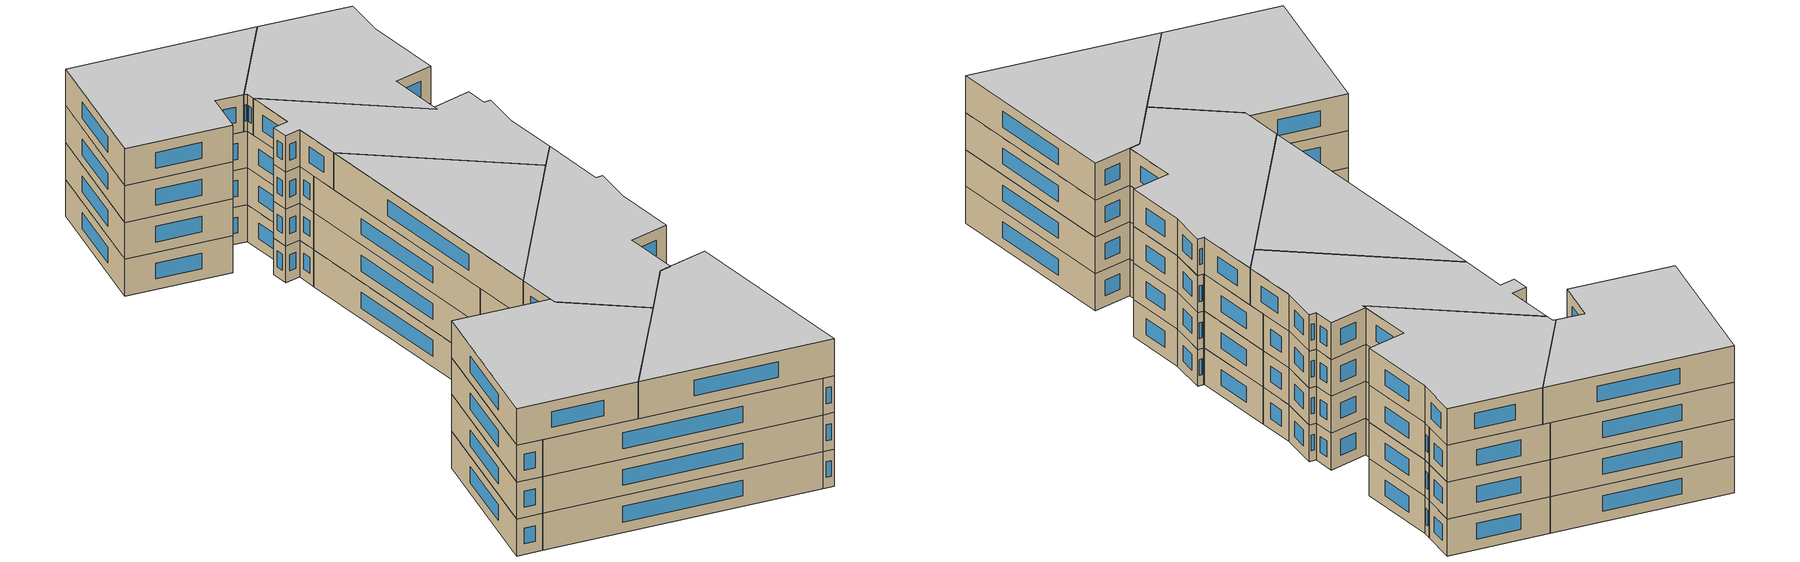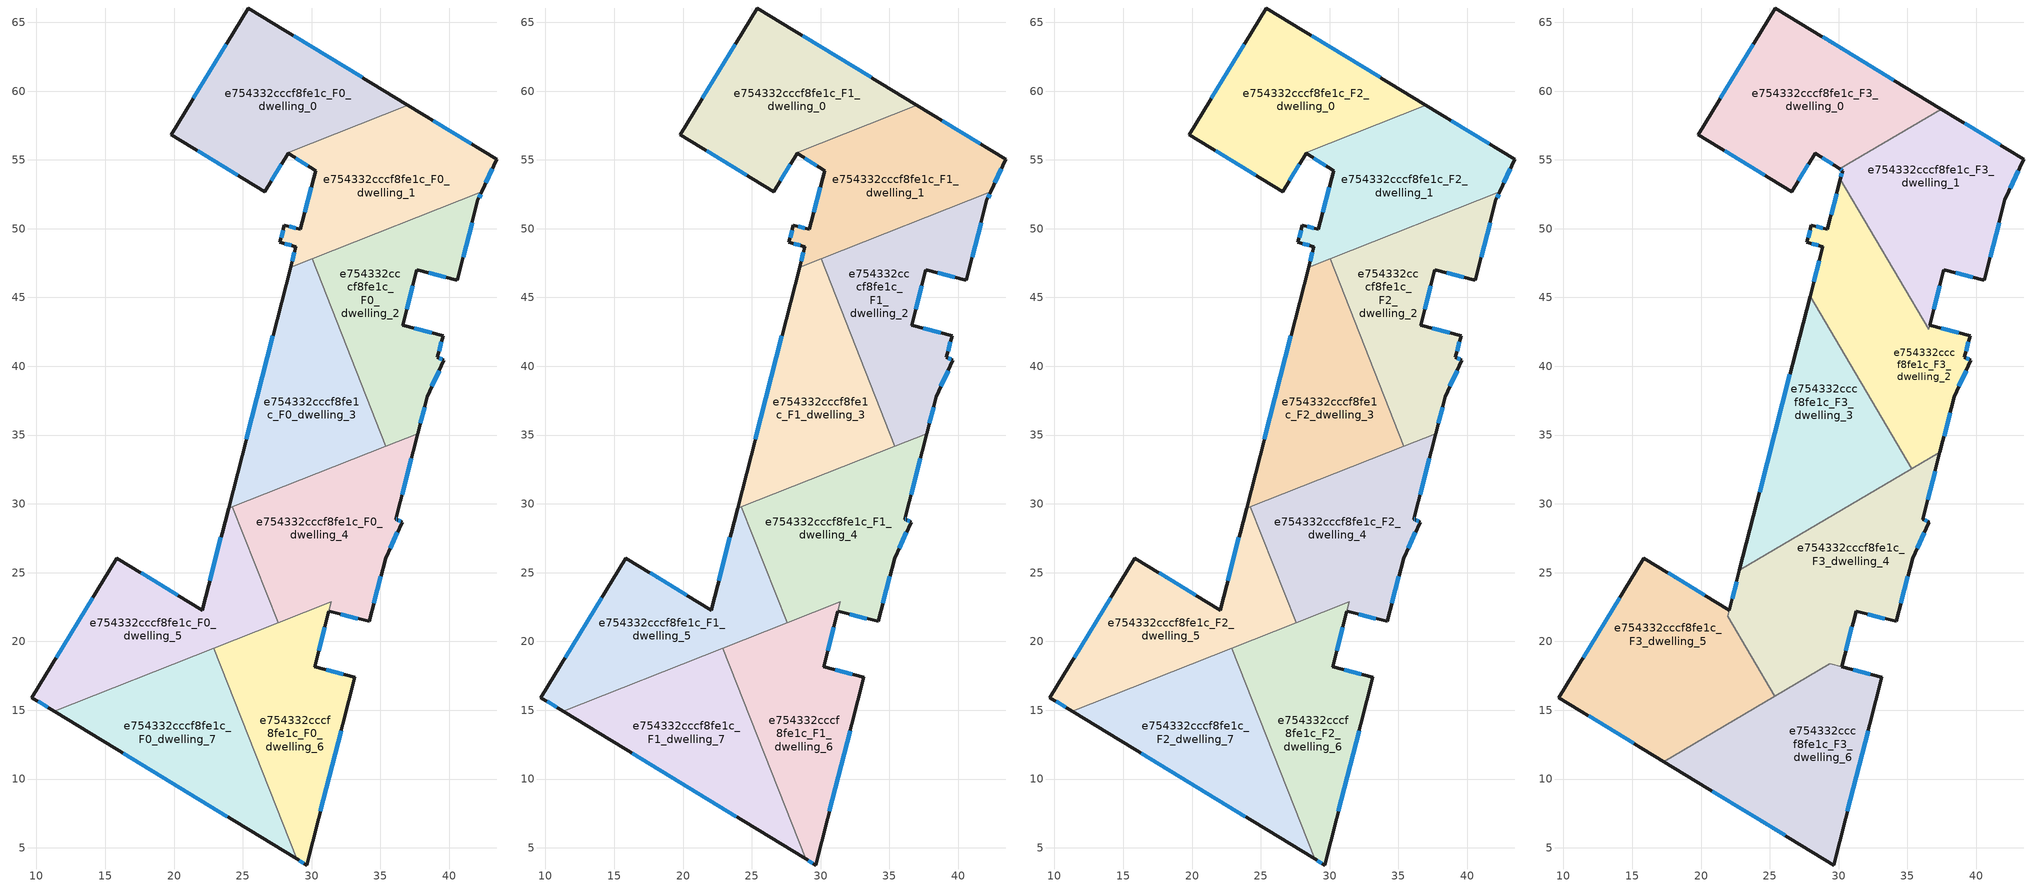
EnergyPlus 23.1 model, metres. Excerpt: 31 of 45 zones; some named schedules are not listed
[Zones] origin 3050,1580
e754332cccf8fe1c_F0_dwelling_0
 floor ground (EU_floor_Construction): 37,58.97 28.25,55.53 28.29,55.5 26.58,52.69 19.79,56.83 25.41,66.04 z0
 wall outside (EU_wall_Construction): 37,58.97 25.41,66.04 19.79,56.83 26.58,52.69 28.29,55.5 z0:3
 wall to e754332cccf8fe1c_F0_dwelling_1 (EU_wall_Construction): 28.29,55.5 28.25,55.53 37,58.97 z0:3
 window (EU_Window_Construction): 21.73,55.65 24.64,53.88 / 23.8,63.41 21.4,59.46 / 33.69,60.99 28.72,64.02 / 27.07,53.5 27.8,54.7 z0.86:2.14
e754332cccf8fe1c_F0_dwelling_1
 floor ground (EU_floor_Construction): 43.45,55.04 42.36,52.68 28.48,47.21 28.86,48.7 27.7,49 28.03,50.26 29.19,49.96 30.29,54.22 28.29,55.5 28.25,55.53 37,58.97 z0
 wall outside (EU_wall_Construction): 28.29,55.5 30.29,54.22 29.19,49.96 28.03,50.26 27.7,49 28.86,48.7 28.48,47.21 / 42.36,52.68 43.45,55.04 37,58.97 z0:3
 wall to e754332cccf8fe1c_F0_dwelling_2 (EU_wall_Construction): 30.04,47.82 42.36,52.68 z0:3
 wall to e754332cccf8fe1c_F0_dwelling_3 (EU_wall_Construction): 28.48,47.21 30.04,47.82 z0:3
 window (EU_Window_Construction): 29.97,53 29.5,51.18 / 28.86,55.13 29.72,54.59 / 41.6,56.16 38.84,57.85 / 42.67,53.36 43.14,54.37 / 28.75,48.27 28.59,47.64 / 28.03,48.91 28.53,48.79 / 27.93,49.9 27.79,49.36 / 28.85,50.04 28.36,50.17 z0.86:2.14
e754332cccf8fe1c_F0_dwelling_2
 floor ground (EU_floor_Construction): 42.36,52.68 42.09,52.09 40.59,46.25 37.66,47.01 36.62,42.99 39.55,42.24 39.14,40.66 39.61,40.44 38.4,37.78 37.71,35.11 35.41,34.2 30.04,47.83 z0
 wall outside (EU_wall_Construction): 37.71,35.11 38.4,37.78 39.61,40.44 39.14,40.66 39.55,42.24 36.62,42.99 37.66,47.01 40.59,46.25 42.09,52.09 42.36,52.68 z0:3
 wall to e754332cccf8fe1c_F0_dwelling_3 (EU_wall_Construction): 30.04,47.83 35.41,34.2 z0:3
 wall to e754332cccf8fe1c_F0_dwelling_4 (EU_wall_Construction): 35.41,34.2 37.71,35.11 z0:3
 window (EU_Window_Construction): 38.75,38.54 39.27,39.68 / 37.91,35.87 38.21,37.02 / 42.17,52.26 42.29,52.51 / 41.02,47.92 41.66,50.42 / 38.5,46.79 39.75,46.47 / 36.92,44.14 37.36,45.86 / 38.71,42.45 37.46,42.78 / 39.26,41.11 39.43,41.79 / 39.48,40.5 39.28,40.6 z0.86:2.14
e754332cccf8fe1c_F0_dwelling_3
 floor ground (EU_floor_Construction): 30.04,47.83 35.41,34.2 23.96,29.69 28.48,47.21 z0
 wall outside (EU_wall_Construction): 28.48,47.21 23.96,29.69 z0:3
 wall to e754332cccf8fe1c_F0_dwelling_5 (EU_wall_Construction): 23.96,29.69 24.24,29.8 z0:3
 wall to e754332cccf8fe1c_F0_dwelling_4 (EU_wall_Construction): 24.24,29.8 35.41,34.2 z0:3
 window (EU_Window_Construction): 27.19,42.2 25.25,34.69 z0.86:2.14
e754332cccf8fe1c_F0_dwelling_4
 floor ground (EU_floor_Construction): 37.71,35.11 36.11,28.9 36.2,28.85 36.58,28.67 35.38,26.04 34.19,21.45 31.26,22.21 31.43,22.87 27.57,21.35 24.24,29.8 z0
 wall outside (EU_wall_Construction): 31.26,22.21 34.19,21.45 35.38,26.04 36.58,28.67 36.2,28.85 36.11,28.9 37.71,35.11 z0:3
 wall to e754332cccf8fe1c_F0_dwelling_5 (EU_wall_Construction): 24.24,29.8 27.57,21.35 z0:3
 wall to e754332cccf8fe1c_F0_dwelling_6 (EU_wall_Construction): 27.57,21.35 31.43,22.87 31.26,22.21 z0:3
 window (EU_Window_Construction): 36.57,30.67 37.26,33.33 / 36.18,28.87 36.14,28.88 / 36.47,28.72 36.31,28.8 / 35.72,26.79 36.24,27.92 / 34.53,22.76 35.04,24.73 / 32.1,21.99 33.36,21.67 z0.86:2.14
e754332cccf8fe1c_F0_dwelling_5
 floor ground (EU_floor_Construction): 24.24,29.8 27.57,21.35 11.29,14.93 9.67,15.92 15.85,26.06 22.05,22.28 23.96,29.69 z0
 wall outside (EU_wall_Construction): 23.96,29.69 22.05,22.28 15.85,26.06 9.67,15.92 11.29,14.93 z0:3
 wall to e754332cccf8fe1c_F0_dwelling_7 (EU_wall_Construction): 11.29,14.93 22.87,19.5 z0:3
 wall to e754332cccf8fe1c_F0_dwelling_6 (EU_wall_Construction): 22.87,19.5 27.57,21.35 z0:3
 window (EU_Window_Construction): 10.13,15.64 10.83,15.22 / 14.08,23.16 11.43,18.82 / 20.28,23.36 17.62,24.98 / 23.41,27.57 22.6,24.4 z0.86:2.14
e754332cccf8fe1c_F0_dwelling_6
 floor ground (EU_floor_Construction): 31.43,22.87 31.26,22.2 30.22,18.16 33.15,17.41 29.63,3.75 28.9,4.2 22.87,19.5 z0
 wall outside (EU_wall_Construction): 28.9,4.2 29.63,3.75 33.15,17.41 30.22,18.16 31.26,22.2 z0:3
 wall to e754332cccf8fe1c_F0_dwelling_7 (EU_wall_Construction): 22.87,19.5 28.9,4.2 z0:3
 window (EU_Window_Construction): 32.31,17.62 31.06,17.94 / 30.63,7.65 32.14,13.5 / 29.11,4.07 29.42,3.88 / 30.52,19.31 30.96,21.05 z0.86:2.14
e754332cccf8fe1c_F0_dwelling_7
 floor ground (EU_floor_Construction): 22.87,19.5 28.9,4.2 11.29,14.93 z0
 wall outside (EU_wall_Construction): 11.29,14.93 28.9,4.2 z0:3
 window (EU_Window_Construction): 16.32,11.87 23.87,7.26 z0.86:2.14
e754332cccf8fe1c_F1_dwelling_0
 floor to e754332cccf8fe1c_F0_dwelling_0 (EU_floor_Construction): 37,58.97 28.25,55.53 28.29,55.5 26.58,52.69 19.79,56.83 25.41,66.04 z3
 wall outside (EU_wall_Construction): 37,58.97 25.41,66.04 19.79,56.83 26.58,52.69 28.29,55.5 z3:6
 wall to e754332cccf8fe1c_F1_dwelling_1 (EU_wall_Construction): 28.29,55.5 28.25,55.53 37,58.97 z3:6
 window (EU_Window_Construction): 21.73,55.65 24.64,53.88 / 23.8,63.41 21.4,59.46 / 33.69,60.99 28.72,64.02 / 27.07,53.5 27.8,54.7 z3.86:5.14
e754332cccf8fe1c_F1_dwelling_1
 floor to e754332cccf8fe1c_F0_dwelling_1 (EU_floor_Construction): 43.45,55.04 42.36,52.68 28.48,47.21 28.86,48.7 27.7,49 28.03,50.26 29.19,49.96 30.29,54.22 28.29,55.5 28.25,55.53 37,58.97 z3
 wall outside (EU_wall_Construction): 28.29,55.5 30.29,54.22 29.19,49.96 28.03,50.26 27.7,49 28.86,48.7 28.48,47.21 / 42.36,52.68 43.45,55.04 37,58.97 z3:6
 wall to e754332cccf8fe1c_F1_dwelling_2 (EU_wall_Construction): 30.04,47.82 42.36,52.68 z3:6
 wall to e754332cccf8fe1c_F1_dwelling_3 (EU_wall_Construction): 28.48,47.21 30.04,47.82 z3:6
 window (EU_Window_Construction): 29.97,53 29.5,51.18 / 28.86,55.13 29.72,54.59 / 41.6,56.16 38.84,57.85 / 42.67,53.36 43.14,54.37 / 28.75,48.27 28.59,47.64 / 28.03,48.91 28.53,48.79 / 27.93,49.9 27.79,49.36 / 28.85,50.04 28.36,50.17 z3.86:5.14
e754332cccf8fe1c_F1_dwelling_2
 floor to e754332cccf8fe1c_F0_dwelling_2 (EU_floor_Construction): 42.36,52.68 42.09,52.09 40.59,46.25 37.66,47.01 36.62,42.99 39.55,42.24 39.14,40.66 39.61,40.44 38.4,37.78 37.71,35.11 35.41,34.2 30.04,47.83 z3
 wall outside (EU_wall_Construction): 37.71,35.11 38.4,37.78 39.61,40.44 39.14,40.66 39.55,42.24 36.62,42.99 37.66,47.01 40.59,46.25 42.09,52.09 42.36,52.68 z3:6
 wall to e754332cccf8fe1c_F1_dwelling_3 (EU_wall_Construction): 30.04,47.83 35.41,34.2 z3:6
 wall to e754332cccf8fe1c_F1_dwelling_4 (EU_wall_Construction): 35.41,34.2 37.71,35.11 z3:6
 window (EU_Window_Construction): 38.75,38.54 39.27,39.68 / 37.91,35.87 38.21,37.02 / 42.17,52.26 42.29,52.51 / 41.02,47.92 41.66,50.42 / 38.5,46.79 39.75,46.47 / 36.92,44.14 37.36,45.86 / 38.71,42.45 37.46,42.78 / 39.26,41.11 39.43,41.79 / 39.48,40.5 39.28,40.6 z3.86:5.14
e754332cccf8fe1c_F1_dwelling_3
 floor to e754332cccf8fe1c_F0_dwelling_3 (EU_floor_Construction): 30.04,47.83 35.41,34.2 23.96,29.69 28.48,47.21 z3
 wall outside (EU_wall_Construction): 28.48,47.21 23.96,29.69 z3:6
 wall to e754332cccf8fe1c_F1_dwelling_5 (EU_wall_Construction): 23.96,29.69 24.24,29.8 z3:6
 wall to e754332cccf8fe1c_F1_dwelling_4 (EU_wall_Construction): 24.24,29.8 35.41,34.2 z3:6
 window (EU_Window_Construction): 27.19,42.2 25.25,34.69 z3.86:5.14
e754332cccf8fe1c_F1_dwelling_4
 floor to e754332cccf8fe1c_F0_dwelling_4 (EU_floor_Construction): 37.71,35.11 36.11,28.9 36.2,28.85 36.58,28.67 35.38,26.04 34.19,21.45 31.26,22.21 31.43,22.87 27.57,21.35 24.24,29.8 z3
 wall outside (EU_wall_Construction): 31.26,22.21 34.19,21.45 35.38,26.04 36.58,28.67 36.2,28.85 36.11,28.9 37.71,35.11 z3:6
 wall to e754332cccf8fe1c_F1_dwelling_5 (EU_wall_Construction): 24.24,29.8 27.57,21.35 z3:6
 wall to e754332cccf8fe1c_F1_dwelling_6 (EU_wall_Construction): 27.57,21.35 31.43,22.87 31.26,22.21 z3:6
 window (EU_Window_Construction): 36.57,30.67 37.26,33.33 / 36.18,28.87 36.14,28.88 / 36.47,28.72 36.31,28.8 / 35.72,26.79 36.24,27.92 / 34.53,22.76 35.04,24.73 / 32.1,21.99 33.36,21.67 z3.86:5.14
e754332cccf8fe1c_F1_dwelling_5
 floor to e754332cccf8fe1c_F0_dwelling_5 (EU_floor_Construction): 24.24,29.8 27.57,21.35 11.29,14.93 9.67,15.92 15.85,26.06 22.05,22.28 23.96,29.69 z3
 wall outside (EU_wall_Construction): 23.96,29.69 22.05,22.28 15.85,26.06 9.67,15.92 11.29,14.93 z3:6
 wall to e754332cccf8fe1c_F1_dwelling_7 (EU_wall_Construction): 11.29,14.93 22.87,19.5 z3:6
 wall to e754332cccf8fe1c_F1_dwelling_6 (EU_wall_Construction): 22.87,19.5 27.57,21.35 z3:6
 window (EU_Window_Construction): 10.13,15.64 10.83,15.22 / 14.08,23.16 11.43,18.82 / 20.28,23.36 17.62,24.98 / 23.41,27.57 22.6,24.4 z3.86:5.14
e754332cccf8fe1c_F1_dwelling_6
 floor to e754332cccf8fe1c_F0_dwelling_6 (EU_floor_Construction): 31.43,22.87 31.26,22.2 30.22,18.16 33.15,17.41 29.63,3.75 28.9,4.2 22.87,19.5 z3
 wall outside (EU_wall_Construction): 28.9,4.2 29.63,3.75 33.15,17.41 30.22,18.16 31.26,22.2 z3:6
 wall to e754332cccf8fe1c_F1_dwelling_7 (EU_wall_Construction): 22.87,19.5 28.9,4.2 z3:6
 window (EU_Window_Construction): 32.31,17.62 31.06,17.94 / 30.63,7.65 32.14,13.5 / 29.11,4.07 29.42,3.88 / 30.52,19.31 30.96,21.05 z3.86:5.14
e754332cccf8fe1c_F1_dwelling_7
 floor to e754332cccf8fe1c_F0_dwelling_7 (EU_floor_Construction): 22.87,19.5 28.9,4.2 11.29,14.93 z3
 wall outside (EU_wall_Construction): 11.29,14.93 28.9,4.2 z3:6
 window (EU_Window_Construction): 16.32,11.87 23.87,7.26 z3.86:5.14
e754332cccf8fe1c_F2_dwelling_0
 floor to e754332cccf8fe1c_F1_dwelling_0 (EU_floor_Construction): 37,58.97 28.25,55.53 28.29,55.5 26.58,52.69 19.79,56.83 25.41,66.04 z6
 wall outside (EU_wall_Construction): 37,58.97 25.41,66.04 19.79,56.83 26.58,52.69 28.29,55.5 z6:9
 wall to e754332cccf8fe1c_F2_dwelling_1 (EU_wall_Construction): 28.29,55.5 28.25,55.53 37,58.97 z6:9
 window (EU_Window_Construction): 21.73,55.65 24.64,53.88 / 23.8,63.41 21.4,59.46 / 33.69,60.99 28.72,64.02 / 27.07,53.5 27.8,54.7 z6.86:8.14
e754332cccf8fe1c_F2_dwelling_1
 floor to e754332cccf8fe1c_F1_dwelling_1 (EU_floor_Construction): 43.45,55.04 42.36,52.68 28.48,47.21 28.86,48.7 27.7,49 28.03,50.26 29.19,49.96 30.29,54.22 28.29,55.5 28.25,55.53 37,58.97 z6
 wall outside (EU_wall_Construction): 28.29,55.5 30.29,54.22 29.19,49.96 28.03,50.26 27.7,49 28.86,48.7 28.48,47.21 / 42.36,52.68 43.45,55.04 37,58.97 z6:9
 wall to e754332cccf8fe1c_F2_dwelling_2 (EU_wall_Construction): 30.04,47.82 42.36,52.68 z6:9
 wall to e754332cccf8fe1c_F2_dwelling_3 (EU_wall_Construction): 28.48,47.21 30.04,47.82 z6:9
 window (EU_Window_Construction): 29.97,53 29.5,51.18 / 28.86,55.13 29.72,54.59 / 41.6,56.16 38.84,57.85 / 42.67,53.36 43.14,54.37 / 28.75,48.27 28.59,47.64 / 28.03,48.91 28.53,48.79 / 27.93,49.9 27.79,49.36 / 28.85,50.04 28.36,50.17 z6.86:8.14
e754332cccf8fe1c_F2_dwelling_2
 floor to e754332cccf8fe1c_F1_dwelling_2 (EU_floor_Construction): 42.36,52.68 42.09,52.09 40.59,46.25 37.66,47.01 36.62,42.99 39.55,42.24 39.14,40.66 39.61,40.44 38.4,37.78 37.71,35.11 35.41,34.2 30.04,47.83 z6
 wall outside (EU_wall_Construction): 37.71,35.11 38.4,37.78 39.61,40.44 39.14,40.66 39.55,42.24 36.62,42.99 37.66,47.01 40.59,46.25 42.09,52.09 42.36,52.68 z6:9
 wall to e754332cccf8fe1c_F2_dwelling_3 (EU_wall_Construction): 30.04,47.83 35.41,34.2 z6:9
 wall to e754332cccf8fe1c_F2_dwelling_4 (EU_wall_Construction): 35.41,34.2 37.71,35.11 z6:9
 window (EU_Window_Construction): 38.75,38.54 39.27,39.68 / 37.91,35.87 38.21,37.02 / 42.17,52.26 42.29,52.51 / 41.02,47.92 41.66,50.42 / 38.5,46.79 39.75,46.47 / 36.92,44.14 37.36,45.86 / 38.71,42.45 37.46,42.78 / 39.26,41.11 39.43,41.79 / 39.48,40.5 39.28,40.6 z6.86:8.14
e754332cccf8fe1c_F2_dwelling_3
 floor to e754332cccf8fe1c_F1_dwelling_3 (EU_floor_Construction): 30.04,47.83 35.41,34.2 23.96,29.69 28.48,47.21 z6
 wall outside (EU_wall_Construction): 28.48,47.21 23.96,29.69 z6:9
 wall to e754332cccf8fe1c_F2_dwelling_5 (EU_wall_Construction): 23.96,29.69 24.24,29.8 z6:9
 wall to e754332cccf8fe1c_F2_dwelling_4 (EU_wall_Construction): 24.24,29.8 35.41,34.2 z6:9
 window (EU_Window_Construction): 27.19,42.2 25.25,34.69 z6.86:8.14
 ceiling adiabatic (EU_roof_Construction): 34.55,33.86 27.93,45.1 23.96,29.69 z9
e754332cccf8fe1c_F2_dwelling_4
 floor to e754332cccf8fe1c_F1_dwelling_4 (EU_floor_Construction): 37.71,35.11 36.11,28.9 36.2,28.85 36.58,28.67 35.38,26.04 34.19,21.45 31.26,22.21 31.43,22.87 27.57,21.35 24.24,29.8 z6
 wall outside (EU_wall_Construction): 31.26,22.21 34.19,21.45 35.38,26.04 36.58,28.67 36.2,28.85 36.11,28.9 37.71,35.11 z6:9
 wall to e754332cccf8fe1c_F2_dwelling_5 (EU_wall_Construction): 24.24,29.8 27.57,21.35 z6:9
 wall to e754332cccf8fe1c_F2_dwelling_6 (EU_wall_Construction): 27.57,21.35 31.43,22.87 31.26,22.21 z6:9
 window (EU_Window_Construction): 36.57,30.67 37.26,33.33 / 36.18,28.87 36.14,28.88 / 36.47,28.72 36.31,28.8 / 35.72,26.79 36.24,27.92 / 34.53,22.76 35.04,24.73 / 32.1,21.99 33.36,21.67 z6.86:8.14
e754332cccf8fe1c_F2_dwelling_5
 floor to e754332cccf8fe1c_F1_dwelling_5 (EU_floor_Construction): 24.24,29.8 27.57,21.35 11.29,14.93 9.67,15.92 15.85,26.06 22.05,22.28 23.96,29.69 z6
 wall outside (EU_wall_Construction): 23.96,29.69 22.05,22.28 15.85,26.06 9.67,15.92 11.29,14.93 z6:9
 wall to e754332cccf8fe1c_F2_dwelling_7 (EU_wall_Construction): 11.29,14.93 22.87,19.5 z6:9
 wall to e754332cccf8fe1c_F2_dwelling_6 (EU_wall_Construction): 22.87,19.5 27.57,21.35 z6:9
 window (EU_Window_Construction): 10.13,15.64 10.83,15.22 / 14.08,23.16 11.43,18.82 / 20.28,23.36 17.62,24.98 / 23.41,27.57 22.6,24.4 z6.86:8.14
e754332cccf8fe1c_F2_dwelling_6
 floor to e754332cccf8fe1c_F1_dwelling_6 (EU_floor_Construction): 31.43,22.87 31.26,22.2 30.22,18.16 33.15,17.41 29.63,3.75 28.9,4.2 22.87,19.5 z6
 wall outside (EU_wall_Construction): 28.9,4.2 29.63,3.75 33.15,17.41 30.22,18.16 31.26,22.2 z6:9
 wall to e754332cccf8fe1c_F2_dwelling_7 (EU_wall_Construction): 22.87,19.5 28.9,4.2 z6:9
 window (EU_Window_Construction): 32.31,17.62 31.06,17.94 / 30.63,7.65 32.14,13.5 / 29.11,4.07 29.42,3.88 / 30.52,19.31 30.96,21.05 z6.86:8.14
e754332cccf8fe1c_F2_dwelling_7
 floor to e754332cccf8fe1c_F1_dwelling_7 (EU_floor_Construction): 22.87,19.5 28.9,4.2 11.29,14.93 z6
 wall outside (EU_wall_Construction): 11.29,14.93 28.9,4.2 z6:9
 window (EU_Window_Construction): 16.32,11.87 23.87,7.26 z6.86:8.14
e754332cccf8fe1c_F3_dwelling_0
 floor to e754332cccf8fe1c_F2_dwelling_0 (EU_floor_Construction): 37,58.97 28.25,55.53 28.29,55.5 26.58,52.69 19.79,56.83 25.41,66.04 z9
 floor to e754332cccf8fe1c_F2_dwelling_1 (EU_floor_Construction): 37.46,58.69 30.09,54.35 28.29,55.5 28.25,55.53 37,58.97 z9
 wall outside (EU_wall_Construction): 37.46,58.69 25.41,66.04 19.79,56.83 26.58,52.69 28.29,55.49 30.09,54.35 z9:12
 wall to e754332cccf8fe1c_F3_dwelling_1 (EU_wall_Construction): 30.09,54.35 37.46,58.69 z9:12
 window (EU_Window_Construction): 23.8,63.41 21.4,59.46 / 34.02,60.79 28.85,63.94 / 28.8,55.17 29.57,54.68 / 27.07,53.49 27.8,54.69 / 21.73,55.65 24.64,53.88 z9.86:11.14
 ceiling to e754332cccf8fe1c_F4_dwelling_0 (EU_floor_Construction): 37.46,58.69 25.41,66.04 19.79,56.83 26.58,52.69 28.29,55.49 30.09,54.35 z12
e754332cccf8fe1c_F3_dwelling_1
 floor to e754332cccf8fe1c_F2_dwelling_1 (EU_floor_Construction): 43.45,55.04 42.36,52.68 32.86,48.94 30.12,53.59 30.29,54.22 30.09,54.35 37.46,58.69 z9
 floor to e754332cccf8fe1c_F2_dwelling_2 (EU_floor_Construction): 42.36,52.68 42.09,52.09 40.59,46.25 37.66,47.01 36.62,43 36.57,42.82 36.54,42.69 32.86,48.94 z9
 wall outside (EU_wall_Construction): 30.09,54.35 30.29,54.22 30.12,53.59 / 36.62,43 37.66,47.01 40.59,46.25 42.09,52.09 43.45,55.04 37.46,58.69 z9:12
 wall to e754332cccf8fe1c_F3_dwelling_2 (EU_wall_Construction): 30.12,53.59 36.54,42.69 36.62,42.99 z9:12
 window (EU_Window_Construction): 30.24,54.04 30.17,53.77 / 30.14,54.31 30.23,54.26 / 41.74,56.08 39.17,57.65 / 42.48,52.93 43.06,54.2 / 41.02,47.92 41.66,50.42 / 38.5,46.79 39.75,46.47 / 36.92,44.14 37.36,45.86 z9.86:11.14
 ceiling to e754332cccf8fe1c_F4_dwelling_1 (EU_floor_Construction): 40.59,46.25 42.09,52.09 43.45,55.04 37.46,58.69 30.09,54.35 30.29,54.22 30.12,53.59 36.54,42.69 37.66,47.01 z12
e754332cccf8fe1c_F3_dwelling_2
 floor to e754332cccf8fe1c_F2_dwelling_2 (EU_floor_Construction): 36.62,43 39.55,42.24 39.14,40.66 39.61,40.44 38.4,37.78 37.71,35.11 35.41,34.2 30.04,47.83 32.86,48.94 36.54,42.69 z9
 floor to e754332cccf8fe1c_F2_dwelling_1 (EU_floor_Construction): 30.12,53.59 32.86,48.94 28.48,47.21 28.86,48.7 27.7,49 28.03,50.26 29.19,49.96 z9
 floor to e754332cccf8fe1c_F2_dwelling_3 (EU_floor_Construction): 30.04,47.82 35.41,34.2 34.55,33.86 27.93,45.1 28.48,47.21 z9
 floor to e754332cccf8fe1c_F2_dwelling_4 (EU_floor_Construction): 37.71,35.11 37.36,33.75 35.33,32.55 34.55,33.86 z9
 wall outside (EU_wall_Construction): 37.36,33.75 38.4,37.78 39.61,40.44 39.14,40.66 39.55,42.24 36.62,43 / 30.12,53.59 29.19,49.96 28.03,50.26 27.7,49 28.86,48.7 27.93,45.1 z9:12
 wall to e754332cccf8fe1c_F3_dwelling_3 (EU_wall_Construction): 27.93,45.1 35.33,32.55 z9:12
 wall to e754332cccf8fe1c_F3_dwelling_4 (EU_wall_Construction): 35.33,32.55 37.36,33.75 z9:12
 window (EU_Window_Construction): 39.26,41.11 39.43,41.79 / 39.48,40.5 39.28,40.6 / 38.75,38.54 39.27,39.68 / 37.66,34.9 38.11,36.63 / 28.6,47.67 28.2,46.13 / 28.03,48.91 28.53,48.79 / 27.93,49.9 27.79,49.36 / 28.85,50.04 28.36,50.17 / 29.85,52.55 29.45,51 / 38.71,42.45 37.46,42.78 z9.86:11.14
 ceiling to e754332cccf8fe1c_F4_dwelling_2 (EU_floor_Construction): 37.36,33.75 38.4,37.78 39.61,40.44 39.14,40.66 39.55,42.24 36.62,43 36.54,42.69 30.12,53.59 29.19,49.96 28.03,50.26 27.7,49 28.86,48.7 27.93,45.1 35.33,32.55 z12
e754332cccf8fe1c_F3_dwelling_3
 floor to e754332cccf8fe1c_F2_dwelling_4 (EU_floor_Construction): 34.55,33.86 35.33,32.55 25.45,26.73 24.24,29.8 z9
 floor to e754332cccf8fe1c_F2_dwelling_5 (EU_floor_Construction): 24.24,29.8 25.45,26.73 22.8,25.17 23.96,29.69 z9
 floor adiabatic (EU_floor_Construction): 27.93,45.1 34.55,33.86 23.96,29.69 z9
 wall outside (EU_wall_Construction): 27.93,45.1 22.79,25.17 z9:12
 wall to e754332cccf8fe1c_F3_dwelling_4 (EU_wall_Construction): 22.79,25.17 35.32,32.55 z9:12
 window (EU_Window_Construction): 26.46,39.4 24.26,30.86 z9.86:11.14
 ceiling to e754332cccf8fe1c_F4_dwelling_3 (EU_floor_Construction): 35.33,32.55 27.93,45.1 22.79,25.17 z12
e754332cccf8fe1c_F3_dwelling_4
 floor to e754332cccf8fe1c_F2_dwelling_4 (EU_floor_Construction): 37.36,33.75 36.11,28.9 36.2,28.85 36.58,28.67 36.56,28.63 35.38,26.04 34.19,21.45 31.26,22.21 31.43,22.87 27.57,21.35 25.45,26.73 z9
 floor to e754332cccf8fe1c_F2_dwelling_6 (EU_floor_Construction): 31.43,22.87 31.26,22.2 30.22,18.16 29.38,18.38 25.37,16.01 23.23,19.64 z9
 floor to e754332cccf8fe1c_F2_dwelling_5 (EU_floor_Construction): 25.45,26.73 27.57,21.35 23.23,19.64 21.94,21.83 22.79,25.17 z9
 wall outside (EU_wall_Construction): 22.79,25.17 22.05,22.28 / 30.22,18.16 31.26,22.21 34.19,21.45 35.38,26.04 36.56,28.63 36.58,28.67 36.11,28.9 37.36,33.75 z9:12
 wall to e754332cccf8fe1c_F3_dwelling_6 (EU_wall_Construction): 29.38,18.38 30.22,18.16 / 25.37,16.01 29.37,18.37 z9:12
 wall to e754332cccf8fe1c_F3_dwelling_5 (EU_wall_Construction): 22.05,22.28 21.93,21.84 / 21.94,21.83 25.37,16.01 z9:12
 window (EU_Window_Construction): 22.58,24.34 22.26,23.11 / 36.47,30.28 37.01,32.36 / 36.45,28.74 36.25,28.83 / 35.71,26.78 36.22,27.89 / 34.53,22.76 35.04,24.73 / 32.1,21.99 33.36,21.67 / 30.52,19.32 30.97,21.05 z9.86:11.14
 ceiling to e754332cccf8fe1c_F4_dwelling_4 (EU_floor_Construction): 34.19,21.45 35.38,26.04 36.56,28.63 36.58,28.67 36.11,28.9 37.36,33.75 22.79,25.17 21.93,21.84 25.37,16.01 29.38,18.38 30.22,18.16 31.26,22.21 z12
e754332cccf8fe1c_F3_dwelling_5
 floor to e754332cccf8fe1c_F2_dwelling_5 (EU_floor_Construction): 22.05,22.28 21.93,21.84 23.23,19.64 11.29,14.93 9.67,15.92 15.85,26.06 z9
 floor to e754332cccf8fe1c_F2_dwelling_7 (EU_floor_Construction): 22.87,19.5 24.46,15.48 17.31,11.27 11.29,14.93 z9
 floor to e754332cccf8fe1c_F2_dwelling_6 (EU_floor_Construction): 23.23,19.64 25.37,16.01 24.46,15.48 22.87,19.5 z9
 wall outside (EU_wall_Construction): 22.05,22.28 15.85,26.06 9.67,15.92 17.31,11.26 z9:12
 wall to e754332cccf8fe1c_F3_dwelling_6 (EU_wall_Construction): 17.31,11.26 25.37,16.01 z9:12
 window (EU_Window_Construction): 14.08,23.16 11.43,18.82 / 20.28,23.36 17.62,24.98 / 11.85,14.59 15.12,12.6 z9.86:11.14
 ceiling to e754332cccf8fe1c_F4_dwelling_5 (EU_floor_Construction): 25.37,16.01 21.93,21.84 22.05,22.28 15.85,26.06 9.67,15.92 17.31,11.26 z12
e754332cccf8fe1c_F3_dwelling_6
 floor to e754332cccf8fe1c_F2_dwelling_6 (EU_floor_Construction): 33.15,17.41 29.63,3.75 28.9,4.2 24.46,15.48 29.37,18.37 z9
 floor to e754332cccf8fe1c_F2_dwelling_7 (EU_floor_Construction): 24.46,15.48 28.9,4.2 17.31,11.27 z9
 wall outside (EU_wall_Construction): 17.31,11.26 29.63,3.75 33.15,17.41 30.23,18.16 z9:12
 window (EU_Window_Construction): 32.31,17.62 31.06,17.94 / 30.63,7.65 32.14,13.5 / 20.83,9.12 26.11,5.9 z9.86:11.14
 ceiling to e754332cccf8fe1c_F4_dwelling_6 (EU_floor_Construction): 29.63,3.75 33.15,17.41 29.37,18.37 17.31,11.26 z12
[Building]
EU S2 Campaign: North Axis=0; Terrain=City; Solar Distribution=FullExterior
[Site:Location]
Helsinki-Vantaa.AP: Latitude=60.317; Longitude=24.963; Time Zone=2; Elevation=54.6
[SizingPeriod:WeatherFileDays]
AnnualSizingPeriod: Begin Month=1; Begin Day of Month=1; End Month=12; End Day of Month=31; Day of Week for Start Day=Monday; Use Weather File Daylight Saving Period=No; Use Weather File Rain and Snow Indicators=No
[MATERIAL]
EU_InternalMass_Material: Roughness=MediumRough; Thickness=0.1; Conductivity=1; Density=1800; Specific Heat=900; Thermal Absorptance=0.9; Solar Absorptance=0.7; Visible Absorptance=0.7
[MATERIAL:NOMASS] Roughness=MediumRough; Thermal Absorptance=0.9; Solar Absorptance=0.7; Visible Absorptance=0.7
Name | Thermal Resistance
EU_wall_NoMass | 5.91765
EU_roof_NoMass | 11.1778
EU_floor_NoMass | 6.2875
[WINDOWMATERIAL:SIMPLEGLAZINGSYSTEM]
EU_Window_SimpleGlazing: UFactor=0.994035; Solar Heat Gain Coefficient=0.7; Visible Transmittance=0.7
[CONSTRUCTION]
EU_wall_Construction: EU_wall_NoMass
EU_roof_Construction: EU_roof_NoMass
EU_floor_Construction: EU_floor_NoMass
EU_Window_Construction: EU_Window_SimpleGlazing
EU_InternalMass_Construction: EU_InternalMass_Material
[ZONE] Type=1; Multiplier=1; Ceiling Height=autocalculate; Floor Area=autocalculate; Part of Total Floor Area=Yes
Name | Volume
e754332cccf8fe1c_F0_dwelling_0; e754332cccf8fe1c_F1_dwelling_0; e754332cccf8fe1c_F2_dwelling_0 | 319.891
e754332cccf8fe1c_F3_dwelling_0 | 350.979
e754332cccf8fe1c_F0_dwelling_1; e754332cccf8fe1c_F1_dwelling_1; e754332cccf8fe1c_F2_dwelling_1 | 294.354
e754332cccf8fe1c_F3_dwelling_1 | 338.859
e754332cccf8fe1c_F0_dwelling_2; e754332cccf8fe1c_F1_dwelling_2; e754332cccf8fe1c_F2_dwelling_2 | 307.143
e754332cccf8fe1c_F3_dwelling_2 | 329.872
e754332cccf8fe1c_F0_dwelling_3; e754332cccf8fe1c_F1_dwelling_3; e754332cccf8fe1c_F2_dwelling_3 | 307.089
e754332cccf8fe1c_F3_dwelling_3 | 317.702
e754332cccf8fe1c_F0_dwelling_4; e754332cccf8fe1c_F1_dwelling_4; e754332cccf8fe1c_F2_dwelling_4 | 323.312
e754332cccf8fe1c_F3_dwelling_4 | 384.93
e754332cccf8fe1c_F0_dwelling_5; e754332cccf8fe1c_F1_dwelling_5; e754332cccf8fe1c_F2_dwelling_5 | 307.102
e754332cccf8fe1c_F3_dwelling_5 | 384.746
e754332cccf8fe1c_F0_dwelling_6; e754332cccf8fe1c_F1_dwelling_6; e754332cccf8fe1c_F2_dwelling_6 | 290.914
e754332cccf8fe1c_F3_dwelling_6 | 349.811
e754332cccf8fe1c_F0_dwelling_7; e754332cccf8fe1c_F1_dwelling_7; e754332cccf8fe1c_F2_dwelling_7 | 307.139
[INTERNALMASS] Construction=EU_InternalMass_Construction
Name | Zone or ZoneList | Surface Area
e754332cccf8fe1c_F0_dwelling_0_EU_InternalMass | e754332cccf8fe1c_F0_dwelling_0 | 106.629
e754332cccf8fe1c_F0_dwelling_1_EU_InternalMass | e754332cccf8fe1c_F0_dwelling_1 | 98.1243
e754332cccf8fe1c_F0_dwelling_2_EU_InternalMass | e754332cccf8fe1c_F0_dwelling_2 | 102.381
e754332cccf8fe1c_F0_dwelling_3_EU_InternalMass | e754332cccf8fe1c_F0_dwelling_3 | 102.363
e754332cccf8fe1c_F0_dwelling_4_EU_InternalMass | e754332cccf8fe1c_F0_dwelling_4 | 107.77
e754332cccf8fe1c_F0_dwelling_5_EU_InternalMass | e754332cccf8fe1c_F0_dwelling_5 | 102.368
e754332cccf8fe1c_F0_dwelling_6_EU_InternalMass | e754332cccf8fe1c_F0_dwelling_6 | 96.9719
e754332cccf8fe1c_F0_dwelling_7_EU_InternalMass | e754332cccf8fe1c_F0_dwelling_7 | 102.377
e754332cccf8fe1c_F1_dwelling_0_EU_InternalMass | e754332cccf8fe1c_F1_dwelling_0 | 106.629
e754332cccf8fe1c_F1_dwelling_1_EU_InternalMass | e754332cccf8fe1c_F1_dwelling_1 | 98.1243
e754332cccf8fe1c_F1_dwelling_2_EU_InternalMass | e754332cccf8fe1c_F1_dwelling_2 | 102.381
e754332cccf8fe1c_F1_dwelling_3_EU_InternalMass | e754332cccf8fe1c_F1_dwelling_3 | 102.363
e754332cccf8fe1c_F1_dwelling_4_EU_InternalMass | e754332cccf8fe1c_F1_dwelling_4 | 107.77
e754332cccf8fe1c_F1_dwelling_5_EU_InternalMass | e754332cccf8fe1c_F1_dwelling_5 | 102.368
e754332cccf8fe1c_F1_dwelling_6_EU_InternalMass | e754332cccf8fe1c_F1_dwelling_6 | 96.9719
e754332cccf8fe1c_F1_dwelling_7_EU_InternalMass | e754332cccf8fe1c_F1_dwelling_7 | 102.377
e754332cccf8fe1c_F2_dwelling_0_EU_InternalMass | e754332cccf8fe1c_F2_dwelling_0 | 106.629
e754332cccf8fe1c_F2_dwelling_1_EU_InternalMass | e754332cccf8fe1c_F2_dwelling_1 | 98.1243
e754332cccf8fe1c_F2_dwelling_2_EU_InternalMass | e754332cccf8fe1c_F2_dwelling_2 | 102.381
e754332cccf8fe1c_F2_dwelling_3_EU_InternalMass | e754332cccf8fe1c_F2_dwelling_3 | 102.363
e754332cccf8fe1c_F2_dwelling_4_EU_InternalMass | e754332cccf8fe1c_F2_dwelling_4 | 107.77
e754332cccf8fe1c_F2_dwelling_5_EU_InternalMass | e754332cccf8fe1c_F2_dwelling_5 | 102.368
e754332cccf8fe1c_F2_dwelling_6_EU_InternalMass | e754332cccf8fe1c_F2_dwelling_6 | 96.9719
e754332cccf8fe1c_F2_dwelling_7_EU_InternalMass | e754332cccf8fe1c_F2_dwelling_7 | 102.377
e754332cccf8fe1c_F3_dwelling_0_EU_InternalMass | e754332cccf8fe1c_F3_dwelling_0 | 116.993
e754332cccf8fe1c_F3_dwelling_1_EU_InternalMass | e754332cccf8fe1c_F3_dwelling_1 | 112.952
e754332cccf8fe1c_F3_dwelling_2_EU_InternalMass | e754332cccf8fe1c_F3_dwelling_2 | 109.951
e754332cccf8fe1c_F3_dwelling_3_EU_InternalMass | e754332cccf8fe1c_F3_dwelling_3 | 105.899
e754332cccf8fe1c_F3_dwelling_4_EU_InternalMass | e754332cccf8fe1c_F3_dwelling_4 | 128.321
e754332cccf8fe1c_F3_dwelling_5_EU_InternalMass | e754332cccf8fe1c_F3_dwelling_5 | 128.248
e754332cccf8fe1c_F3_dwelling_6_EU_InternalMass | e754332cccf8fe1c_F3_dwelling_6 | 116.622
[OTHEREQUIPMENT] Fuel Type=Electricity; Design Level Calculation Method=Watts/Area; Power per Zone Floor Area=1; Fraction Latent=0; Fraction Radiant=0; Fraction Lost=0; Carbon Dioxide Generation Rate=0; EndUse Subcategory=EU_Step8_InternalGains
Name | Zone or ZoneList or Space or SpaceList | Schedule
EU_Step8_InternalGain_e754332cccf8fe1c_F0_dwelling_0_f000 | e754332cccf8fe1c_F0_dwelling_0 | EU_Step8_GainSchedule_e754332cccf8fe1c_F0_dwelling_0_f000
EU_Step8_InternalGain_e754332cccf8fe1c_F0_dwelling_1_f000 | e754332cccf8fe1c_F0_dwelling_1 | EU_Step8_GainSchedule_e754332cccf8fe1c_F0_dwelling_1_f000
EU_Step8_InternalGain_e754332cccf8fe1c_F0_dwelling_2_f000 | e754332cccf8fe1c_F0_dwelling_2 | EU_Step8_GainSchedule_e754332cccf8fe1c_F0_dwelling_2_f000
EU_Step8_InternalGain_e754332cccf8fe1c_F0_dwelling_3_f000 | e754332cccf8fe1c_F0_dwelling_3 | EU_Step8_GainSchedule_e754332cccf8fe1c_F0_dwelling_3_f000
EU_Step8_InternalGain_e754332cccf8fe1c_F0_dwelling_4_f000 | e754332cccf8fe1c_F0_dwelling_4 | EU_Step8_GainSchedule_e754332cccf8fe1c_F0_dwelling_4_f000
EU_Step8_InternalGain_e754332cccf8fe1c_F0_dwelling_5_f000 | e754332cccf8fe1c_F0_dwelling_5 | EU_Step8_GainSchedule_e754332cccf8fe1c_F0_dwelling_5_f000
EU_Step8_InternalGain_e754332cccf8fe1c_F0_dwelling_6_f000 | e754332cccf8fe1c_F0_dwelling_6 | EU_Step8_GainSchedule_e754332cccf8fe1c_F0_dwelling_6_f000
EU_Step8_InternalGain_e754332cccf8fe1c_F0_dwelling_7_f000 | e754332cccf8fe1c_F0_dwelling_7 | EU_Step8_GainSchedule_e754332cccf8fe1c_F0_dwelling_7_f000
EU_Step8_InternalGain_e754332cccf8fe1c_F1_dwelling_0_f000 | e754332cccf8fe1c_F1_dwelling_0 | EU_Step8_GainSchedule_e754332cccf8fe1c_F1_dwelling_0_f000
EU_Step8_InternalGain_e754332cccf8fe1c_F1_dwelling_1_f000 | e754332cccf8fe1c_F1_dwelling_1 | EU_Step8_GainSchedule_e754332cccf8fe1c_F1_dwelling_1_f000
EU_Step8_InternalGain_e754332cccf8fe1c_F1_dwelling_2_f000 | e754332cccf8fe1c_F1_dwelling_2 | EU_Step8_GainSchedule_e754332cccf8fe1c_F1_dwelling_2_f000
EU_Step8_InternalGain_e754332cccf8fe1c_F1_dwelling_3_f000 | e754332cccf8fe1c_F1_dwelling_3 | EU_Step8_GainSchedule_e754332cccf8fe1c_F1_dwelling_3_f000
EU_Step8_InternalGain_e754332cccf8fe1c_F1_dwelling_4_f000 | e754332cccf8fe1c_F1_dwelling_4 | EU_Step8_GainSchedule_e754332cccf8fe1c_F1_dwelling_4_f000
EU_Step8_InternalGain_e754332cccf8fe1c_F1_dwelling_5_f000 | e754332cccf8fe1c_F1_dwelling_5 | EU_Step8_GainSchedule_e754332cccf8fe1c_F1_dwelling_5_f000
EU_Step8_InternalGain_e754332cccf8fe1c_F1_dwelling_6_f000 | e754332cccf8fe1c_F1_dwelling_6 | EU_Step8_GainSchedule_e754332cccf8fe1c_F1_dwelling_6_f000
EU_Step8_InternalGain_e754332cccf8fe1c_F1_dwelling_7_f000 | e754332cccf8fe1c_F1_dwelling_7 | EU_Step8_GainSchedule_e754332cccf8fe1c_F1_dwelling_7_f000
EU_Step8_InternalGain_e754332cccf8fe1c_F2_dwelling_0_f000 | e754332cccf8fe1c_F2_dwelling_0 | EU_Step8_GainSchedule_e754332cccf8fe1c_F2_dwelling_0_f000
EU_Step8_InternalGain_e754332cccf8fe1c_F2_dwelling_1_f000 | e754332cccf8fe1c_F2_dwelling_1 | EU_Step8_GainSchedule_e754332cccf8fe1c_F2_dwelling_1_f000
EU_Step8_InternalGain_e754332cccf8fe1c_F2_dwelling_2_f000 | e754332cccf8fe1c_F2_dwelling_2 | EU_Step8_GainSchedule_e754332cccf8fe1c_F2_dwelling_2_f000
EU_Step8_InternalGain_e754332cccf8fe1c_F2_dwelling_3_f000 | e754332cccf8fe1c_F2_dwelling_3 | EU_Step8_GainSchedule_e754332cccf8fe1c_F2_dwelling_3_f000
EU_Step8_InternalGain_e754332cccf8fe1c_F2_dwelling_4_f000 | e754332cccf8fe1c_F2_dwelling_4 | EU_Step8_GainSchedule_e754332cccf8fe1c_F2_dwelling_4_f000
EU_Step8_InternalGain_e754332cccf8fe1c_F2_dwelling_5_f000 | e754332cccf8fe1c_F2_dwelling_5 | EU_Step8_GainSchedule_e754332cccf8fe1c_F2_dwelling_5_f000
EU_Step8_InternalGain_e754332cccf8fe1c_F2_dwelling_6_f000 | e754332cccf8fe1c_F2_dwelling_6 | EU_Step8_GainSchedule_e754332cccf8fe1c_F2_dwelling_6_f000
EU_Step8_InternalGain_e754332cccf8fe1c_F2_dwelling_7_f000 | e754332cccf8fe1c_F2_dwelling_7 | EU_Step8_GainSchedule_e754332cccf8fe1c_F2_dwelling_7_f000
EU_Step8_InternalGain_e754332cccf8fe1c_F3_dwelling_0_f000 | e754332cccf8fe1c_F3_dwelling_0 | EU_Step8_GainSchedule_e754332cccf8fe1c_F3_dwelling_0_f000
EU_Step8_InternalGain_e754332cccf8fe1c_F3_dwelling_1_f000 | e754332cccf8fe1c_F3_dwelling_1 | EU_Step8_GainSchedule_e754332cccf8fe1c_F3_dwelling_1_f000
EU_Step8_InternalGain_e754332cccf8fe1c_F3_dwelling_2_f000 | e754332cccf8fe1c_F3_dwelling_2 | EU_Step8_GainSchedule_e754332cccf8fe1c_F3_dwelling_2_f000
EU_Step8_InternalGain_e754332cccf8fe1c_F3_dwelling_3_f000 | e754332cccf8fe1c_F3_dwelling_3 | EU_Step8_GainSchedule_e754332cccf8fe1c_F3_dwelling_3_f000
EU_Step8_InternalGain_e754332cccf8fe1c_F3_dwelling_4_f000 | e754332cccf8fe1c_F3_dwelling_4 | EU_Step8_GainSchedule_e754332cccf8fe1c_F3_dwelling_4_f000
EU_Step8_InternalGain_e754332cccf8fe1c_F3_dwelling_5_f000 | e754332cccf8fe1c_F3_dwelling_5 | EU_Step8_GainSchedule_e754332cccf8fe1c_F3_dwelling_5_f000
EU_Step8_InternalGain_e754332cccf8fe1c_F3_dwelling_6_f000 | e754332cccf8fe1c_F3_dwelling_6 | EU_Step8_GainSchedule_e754332cccf8fe1c_F3_dwelling_6_f000
[ZONEVENTILATION:DESIGNFLOWRATE] Schedule=EU_AlwaysOn; Design Flow Rate Calculation Method=AirChanges/Hour; Air Changes per Hour=0.596421; Ventilation Type=Natural; Fan Pressure Rise=0; Fan Total Efficiency=1; Constant Term Coefficient=1; Temperature Term Coefficient=0; Velocity Term Coefficient=0; Velocity Squared Term Coefficient=0; Minimum Indoor Temperature=-100; Maximum Indoor Temperature=100; Delta Temperature=-100; Minimum Outdoor Temperature=-100; Maximum Outdoor Temperature=100; Maximum Wind Speed=40
Name | Zone or ZoneList or Space or SpaceList
EU_ConstantAir_e754332cccf8fe1c_F0_dwelling_0 | e754332cccf8fe1c_F0_dwelling_0
EU_ConstantAir_e754332cccf8fe1c_F0_dwelling_1 | e754332cccf8fe1c_F0_dwelling_1
EU_ConstantAir_e754332cccf8fe1c_F0_dwelling_2 | e754332cccf8fe1c_F0_dwelling_2
EU_ConstantAir_e754332cccf8fe1c_F0_dwelling_3 | e754332cccf8fe1c_F0_dwelling_3
EU_ConstantAir_e754332cccf8fe1c_F0_dwelling_4 | e754332cccf8fe1c_F0_dwelling_4
EU_ConstantAir_e754332cccf8fe1c_F0_dwelling_5 | e754332cccf8fe1c_F0_dwelling_5
EU_ConstantAir_e754332cccf8fe1c_F0_dwelling_6 | e754332cccf8fe1c_F0_dwelling_6
EU_ConstantAir_e754332cccf8fe1c_F0_dwelling_7 | e754332cccf8fe1c_F0_dwelling_7
EU_ConstantAir_e754332cccf8fe1c_F1_dwelling_0 | e754332cccf8fe1c_F1_dwelling_0
EU_ConstantAir_e754332cccf8fe1c_F1_dwelling_1 | e754332cccf8fe1c_F1_dwelling_1
EU_ConstantAir_e754332cccf8fe1c_F1_dwelling_2 | e754332cccf8fe1c_F1_dwelling_2
EU_ConstantAir_e754332cccf8fe1c_F1_dwelling_3 | e754332cccf8fe1c_F1_dwelling_3
EU_ConstantAir_e754332cccf8fe1c_F1_dwelling_4 | e754332cccf8fe1c_F1_dwelling_4
EU_ConstantAir_e754332cccf8fe1c_F1_dwelling_5 | e754332cccf8fe1c_F1_dwelling_5
EU_ConstantAir_e754332cccf8fe1c_F1_dwelling_6 | e754332cccf8fe1c_F1_dwelling_6
EU_ConstantAir_e754332cccf8fe1c_F1_dwelling_7 | e754332cccf8fe1c_F1_dwelling_7
EU_ConstantAir_e754332cccf8fe1c_F2_dwelling_0 | e754332cccf8fe1c_F2_dwelling_0
EU_ConstantAir_e754332cccf8fe1c_F2_dwelling_1 | e754332cccf8fe1c_F2_dwelling_1
EU_ConstantAir_e754332cccf8fe1c_F2_dwelling_2 | e754332cccf8fe1c_F2_dwelling_2
EU_ConstantAir_e754332cccf8fe1c_F2_dwelling_3 | e754332cccf8fe1c_F2_dwelling_3
EU_ConstantAir_e754332cccf8fe1c_F2_dwelling_4 | e754332cccf8fe1c_F2_dwelling_4
EU_ConstantAir_e754332cccf8fe1c_F2_dwelling_5 | e754332cccf8fe1c_F2_dwelling_5
EU_ConstantAir_e754332cccf8fe1c_F2_dwelling_6 | e754332cccf8fe1c_F2_dwelling_6
EU_ConstantAir_e754332cccf8fe1c_F2_dwelling_7 | e754332cccf8fe1c_F2_dwelling_7
EU_ConstantAir_e754332cccf8fe1c_F3_dwelling_0 | e754332cccf8fe1c_F3_dwelling_0
EU_ConstantAir_e754332cccf8fe1c_F3_dwelling_1 | e754332cccf8fe1c_F3_dwelling_1
EU_ConstantAir_e754332cccf8fe1c_F3_dwelling_2 | e754332cccf8fe1c_F3_dwelling_2
EU_ConstantAir_e754332cccf8fe1c_F3_dwelling_3 | e754332cccf8fe1c_F3_dwelling_3
EU_ConstantAir_e754332cccf8fe1c_F3_dwelling_4 | e754332cccf8fe1c_F3_dwelling_4
EU_ConstantAir_e754332cccf8fe1c_F3_dwelling_5 | e754332cccf8fe1c_F3_dwelling_5
EU_ConstantAir_e754332cccf8fe1c_F3_dwelling_6 | e754332cccf8fe1c_F3_dwelling_6
[HVACTEMPLATE:ZONE:IDEALLOADSAIRSYSTEM] System Availability Schedule=EU_AlwaysOn; Maximum Heating Supply Air Temperature=50; Minimum Cooling Supply Air Temperature=13; Maximum Heating Supply Air Humidity Ratio=0.0156; Minimum Cooling Supply Air Humidity Ratio=0.0077; Heating Limit=NoLimit; Cooling Limit=NoLimit; Heating Availability Schedule=EU_AlwaysOn; Cooling Availability Schedule=EU_CoolingOff; Dehumidification Control Type=ConstantSensibleHeatRatio; Cooling Sensible Heat Ratio=0.7; Dehumidification Setpoint=60; Humidification Control Type=None; Humidification Setpoint=30; Outdoor Air Method=None; Outdoor Air Flow Rate per Person=0.00944; Outdoor Air Flow Rate per Zone Floor Area=0; Outdoor Air Flow Rate per Zone=0; Demand Controlled Ventilation Type=None; Outdoor Air Economizer Type=NoEconomizer; Heat Recovery Type=None; Sensible Heat Recovery Effectiveness=0.7; Latent Heat Recovery Effectiveness=0.65
Name | Template Thermostat
e754332cccf8fe1c_F0_dwelling_0 | EU_HeatOnly_e754332cccf8fe1c_F0_dwelling_0
e754332cccf8fe1c_F0_dwelling_1 | EU_HeatOnly_e754332cccf8fe1c_F0_dwelling_1
e754332cccf8fe1c_F0_dwelling_2 | EU_HeatOnly_e754332cccf8fe1c_F0_dwelling_2
e754332cccf8fe1c_F0_dwelling_3 | EU_HeatOnly_e754332cccf8fe1c_F0_dwelling_3
e754332cccf8fe1c_F0_dwelling_4 | EU_HeatOnly_e754332cccf8fe1c_F0_dwelling_4
e754332cccf8fe1c_F0_dwelling_5 | EU_HeatOnly_e754332cccf8fe1c_F0_dwelling_5
e754332cccf8fe1c_F0_dwelling_6 | EU_HeatOnly_e754332cccf8fe1c_F0_dwelling_6
e754332cccf8fe1c_F0_dwelling_7 | EU_HeatOnly_e754332cccf8fe1c_F0_dwelling_7
e754332cccf8fe1c_F1_dwelling_0 | EU_HeatOnly_e754332cccf8fe1c_F1_dwelling_0
e754332cccf8fe1c_F1_dwelling_1 | EU_HeatOnly_e754332cccf8fe1c_F1_dwelling_1
e754332cccf8fe1c_F1_dwelling_2 | EU_HeatOnly_e754332cccf8fe1c_F1_dwelling_2
e754332cccf8fe1c_F1_dwelling_3 | EU_HeatOnly_e754332cccf8fe1c_F1_dwelling_3
e754332cccf8fe1c_F1_dwelling_4 | EU_HeatOnly_e754332cccf8fe1c_F1_dwelling_4
e754332cccf8fe1c_F1_dwelling_5 | EU_HeatOnly_e754332cccf8fe1c_F1_dwelling_5
e754332cccf8fe1c_F1_dwelling_6 | EU_HeatOnly_e754332cccf8fe1c_F1_dwelling_6
e754332cccf8fe1c_F1_dwelling_7 | EU_HeatOnly_e754332cccf8fe1c_F1_dwelling_7
e754332cccf8fe1c_F2_dwelling_0 | EU_HeatOnly_e754332cccf8fe1c_F2_dwelling_0
e754332cccf8fe1c_F2_dwelling_1 | EU_HeatOnly_e754332cccf8fe1c_F2_dwelling_1
e754332cccf8fe1c_F2_dwelling_2 | EU_HeatOnly_e754332cccf8fe1c_F2_dwelling_2
e754332cccf8fe1c_F2_dwelling_3 | EU_HeatOnly_e754332cccf8fe1c_F2_dwelling_3
e754332cccf8fe1c_F2_dwelling_4 | EU_HeatOnly_e754332cccf8fe1c_F2_dwelling_4
e754332cccf8fe1c_F2_dwelling_5 | EU_HeatOnly_e754332cccf8fe1c_F2_dwelling_5
e754332cccf8fe1c_F2_dwelling_6 | EU_HeatOnly_e754332cccf8fe1c_F2_dwelling_6
e754332cccf8fe1c_F2_dwelling_7 | EU_HeatOnly_e754332cccf8fe1c_F2_dwelling_7
e754332cccf8fe1c_F3_dwelling_0 | EU_HeatOnly_e754332cccf8fe1c_F3_dwelling_0
e754332cccf8fe1c_F3_dwelling_1 | EU_HeatOnly_e754332cccf8fe1c_F3_dwelling_1
e754332cccf8fe1c_F3_dwelling_2 | EU_HeatOnly_e754332cccf8fe1c_F3_dwelling_2
e754332cccf8fe1c_F3_dwelling_3 | EU_HeatOnly_e754332cccf8fe1c_F3_dwelling_3
e754332cccf8fe1c_F3_dwelling_4 | EU_HeatOnly_e754332cccf8fe1c_F3_dwelling_4
e754332cccf8fe1c_F3_dwelling_5 | EU_HeatOnly_e754332cccf8fe1c_F3_dwelling_5
e754332cccf8fe1c_F3_dwelling_6 | EU_HeatOnly_e754332cccf8fe1c_F3_dwelling_6
[SIZING:ZONE] Zone Cooling Design Supply Air Temperature Input Method=SupplyAirTemperature; Zone Cooling Design Supply Air Temperature=13; Zone Heating Design Supply Air Temperature Input Method=SupplyAirTemperature; Zone Heating Design Supply Air Temperature=50; Zone Cooling Design Supply Air Humidity Ratio=0.008; Zone Heating Design Supply Air Humidity Ratio=0.008; Cooling Design Air Flow Method=DesignDay; Cooling Design Air Flow Rate=0; Cooling Minimum Air Flow per Zone Floor Area=0.000762; Cooling Minimum Air Flow=0; Cooling Minimum Air Flow Fraction=0.2; Heating Design Air Flow Method=DesignDay; Heating Design Air Flow Rate=0; Heating Maximum Air Flow per Zone Floor Area=0.002032; Heating Maximum Air Flow=0.141576; Heating Maximum Air Flow Fraction=0.3; Account for Dedicated Outdoor Air System=No; Dedicated Outdoor Air System Control Strategy=NeutralSupplyAir; Dedicated Outdoor Air Low Setpoint Temperature for Design=autosize; Dedicated Outdoor Air High Setpoint Temperature for Design=autosize; Zone Load Sizing Method=Sensible Load Only No Latent Load; Zone Latent Cooling Design Supply Air Humidity Ratio Input Method=HumidityRatioDifference; Zone Cooling Design Supply Air Humidity Ratio Difference=0.005; Zone Latent Heating Design Supply Air Humidity Ratio Input Method=HumidityRatioDifference; Zone Humidification Design Supply Air Humidity Ratio Difference=0.005
e754332cccf8fe1c_F0_dwelling_0; e754332cccf8fe1c_F0_dwelling_1; e754332cccf8fe1c_F0_dwelling_2; e754332cccf8fe1c_F0_dwelling_3; e754332cccf8fe1c_F0_dwelling_4; e754332cccf8fe1c_F0_dwelling_5; e754332cccf8fe1c_F0_dwelling_6; e754332cccf8fe1c_F0_dwelling_7; e754332cccf8fe1c_F1_dwelling_0; e754332cccf8fe1c_F1_dwelling_1; e754332cccf8fe1c_F1_dwelling_2; e754332cccf8fe1c_F1_dwelling_3; e754332cccf8fe1c_F1_dwelling_4; e754332cccf8fe1c_F1_dwelling_5; e754332cccf8fe1c_F1_dwelling_6; e754332cccf8fe1c_F1_dwelling_7; e754332cccf8fe1c_F2_dwelling_0; e754332cccf8fe1c_F2_dwelling_1; e754332cccf8fe1c_F2_dwelling_2; e754332cccf8fe1c_F2_dwelling_3; e754332cccf8fe1c_F2_dwelling_4; e754332cccf8fe1c_F2_dwelling_5; e754332cccf8fe1c_F2_dwelling_6; e754332cccf8fe1c_F2_dwelling_7; e754332cccf8fe1c_F3_dwelling_0; e754332cccf8fe1c_F3_dwelling_1; e754332cccf8fe1c_F3_dwelling_2; e754332cccf8fe1c_F3_dwelling_3; e754332cccf8fe1c_F3_dwelling_4; e754332cccf8fe1c_F3_dwelling_5; e754332cccf8fe1c_F3_dwelling_6
[SCHEDULE:FILE] Column Number=1; Rows to Skip at Top=0; Number of Hours of Data=8760; Column Separator=Comma; Interpolate to Timestep=No; Minutes per Item=60; Adjust Schedule for Daylight Savings=Yes
Name | File
EU_Step8_GainSchedule_e754332cccf8fe1c_F0_dwelling_0_f000 | ../../schedules/e754332cccf8fe1c/e754332cccf8fe1c_F0_dwelling_0_f000_gain.csv
EU_Step8_GainSchedule_e754332cccf8fe1c_F0_dwelling_1_f000 | ../../schedules/e754332cccf8fe1c/e754332cccf8fe1c_F0_dwelling_1_f000_gain.csv
EU_Step8_GainSchedule_e754332cccf8fe1c_F0_dwelling_2_f000 | ../../schedules/e754332cccf8fe1c/e754332cccf8fe1c_F0_dwelling_2_f000_gain.csv
EU_Step8_GainSchedule_e754332cccf8fe1c_F0_dwelling_3_f000 | ../../schedules/e754332cccf8fe1c/e754332cccf8fe1c_F0_dwelling_3_f000_gain.csv
EU_Step8_GainSchedule_e754332cccf8fe1c_F0_dwelling_4_f000 | ../../schedules/e754332cccf8fe1c/e754332cccf8fe1c_F0_dwelling_4_f000_gain.csv
EU_Step8_GainSchedule_e754332cccf8fe1c_F0_dwelling_5_f000 | ../../schedules/e754332cccf8fe1c/e754332cccf8fe1c_F0_dwelling_5_f000_gain.csv
EU_Step8_GainSchedule_e754332cccf8fe1c_F0_dwelling_6_f000 | ../../schedules/e754332cccf8fe1c/e754332cccf8fe1c_F0_dwelling_6_f000_gain.csv
EU_Step8_GainSchedule_e754332cccf8fe1c_F0_dwelling_7_f000 | ../../schedules/e754332cccf8fe1c/e754332cccf8fe1c_F0_dwelling_7_f000_gain.csv
EU_Step8_GainSchedule_e754332cccf8fe1c_F1_dwelling_0_f000 | ../../schedules/e754332cccf8fe1c/e754332cccf8fe1c_F1_dwelling_0_f000_gain.csv
EU_Step8_GainSchedule_e754332cccf8fe1c_F1_dwelling_1_f000 | ../../schedules/e754332cccf8fe1c/e754332cccf8fe1c_F1_dwelling_1_f000_gain.csv
EU_Step8_GainSchedule_e754332cccf8fe1c_F1_dwelling_2_f000 | ../../schedules/e754332cccf8fe1c/e754332cccf8fe1c_F1_dwelling_2_f000_gain.csv
EU_Step8_GainSchedule_e754332cccf8fe1c_F1_dwelling_3_f000 | ../../schedules/e754332cccf8fe1c/e754332cccf8fe1c_F1_dwelling_3_f000_gain.csv
EU_Step8_GainSchedule_e754332cccf8fe1c_F1_dwelling_4_f000 | ../../schedules/e754332cccf8fe1c/e754332cccf8fe1c_F1_dwelling_4_f000_gain.csv
EU_Step8_GainSchedule_e754332cccf8fe1c_F1_dwelling_5_f000 | ../../schedules/e754332cccf8fe1c/e754332cccf8fe1c_F1_dwelling_5_f000_gain.csv
